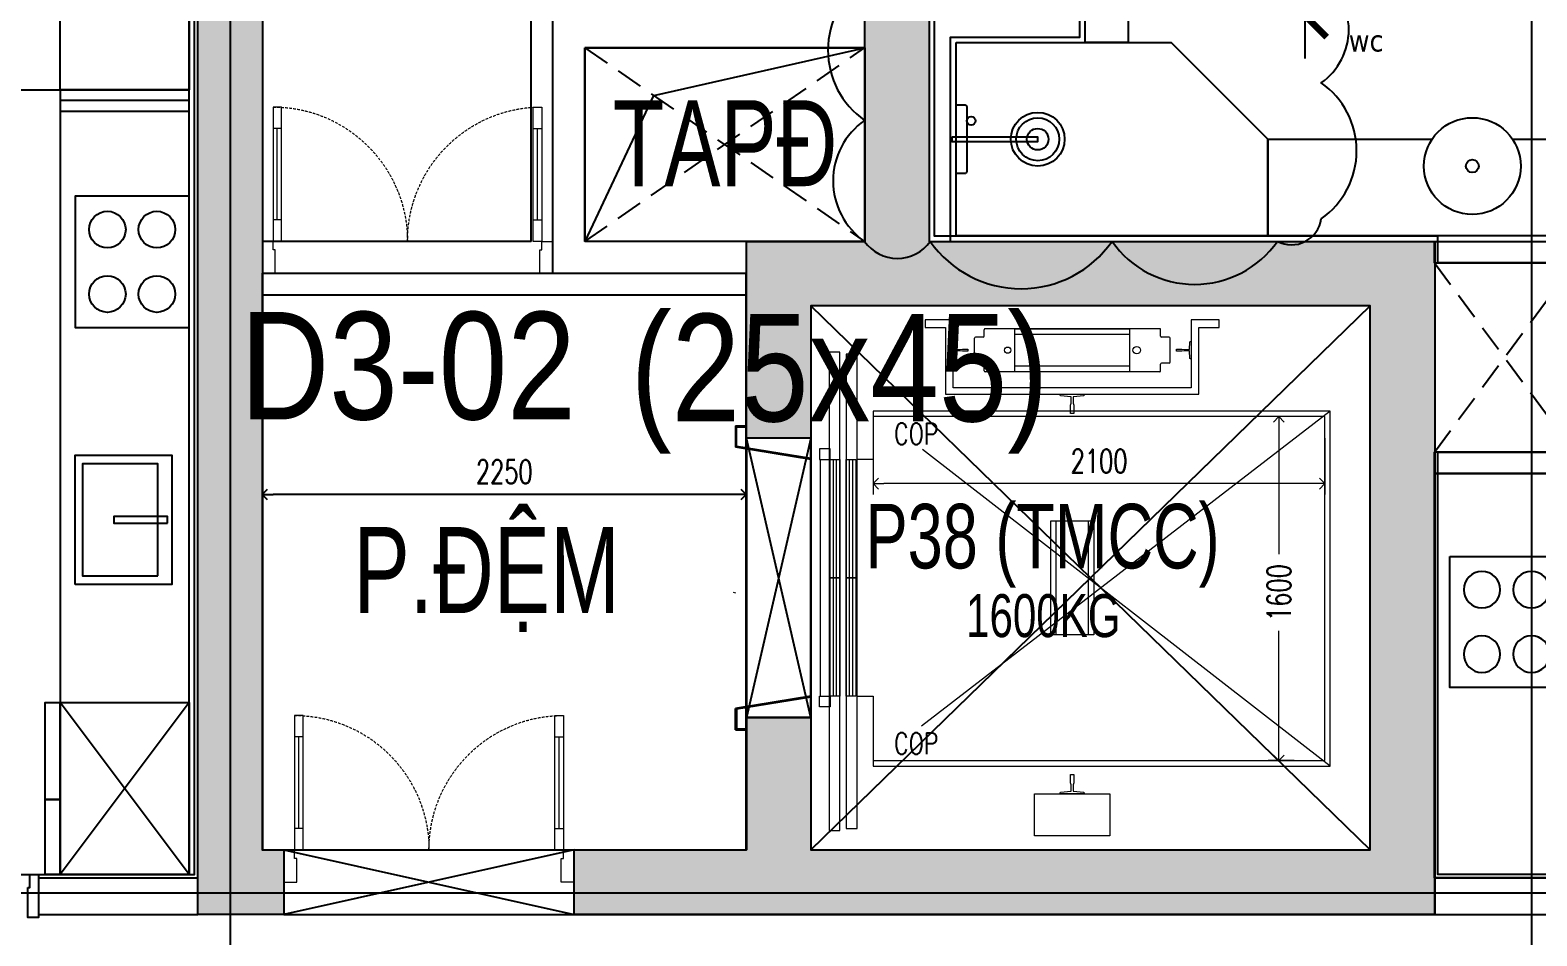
# Model space of a CAD drawing. Header units: millimetres. Extents: x -361699137 to 361252145, y -356478932 to 356523199.
# Drawn here: x -17452 to -10448, y 17370 to 21583 of the extents above; entities that cross this region are included whole.
import ezdxf
from ezdxf.enums import TextEntityAlignment as Align
from ezdxf.xclip import XClip

# ---------------------------------------------------------------- set-up
doc = ezdxf.new("R2010")
doc.units = ezdxf.units.MM
doc.header["$LTSCALE"] = 100
doc.header["$MEASUREMENT"] = 0
doc.header["$XCLIPFRAME"] = 0
for name, pattern in [('ACAD_ISO03W100', [30, 12, -18]), ('HIDDEN', [0.375, 0.25, -0.125]), ('Xref_ST_MBDV Cot vach 30.7.2022$0$ACAD_ISO02W100', [15, 12, -3]), ('Xref_ST_MBDV Cot vach 30.7.2022$0$HIDDEN', [0.375, 0.25, -0.125]), ('Xref_ST_MBDV Cot vach 30.7.2022$0$HIDDEN2', [0.1875, 0.125, -0.0625])]:
    doc.linetypes.add(name, pattern=pattern)
for name, color, linetype in [('1VinaPVC-Text', 9, 'Continuous'), ('A-_FURN----_E-_N', 251, 'Continuous'), ('A-_SANIEQPT_E-_N', 251, 'Continuous'), ('A-ANNO-ROOM', 50, 'Continuous'), ('A-WALL-FNSH', 11, 'Continuous'), ('ccu12-Text', 31, 'Continuous'), ('IDEA - dim', 251, 'Continuous'), ('KC', 5, 'Continuous'), ('KT-Khuat', 9, 'HIDDEN'), ('KT-Net manh', 139, 'Continuous'), ('KT-Tuong', 1, 'Continuous'), ('Xref_ST_MBDV Cot vach 30.7.2022$0$KT-Khuat', 9, 'Xref_ST_MBDV Cot vach 30.7.2022$0$HIDDEN'), ('Xref_ST_MBDV Cot vach 30.7.2022$0$KT-Net manh', 139, 'Continuous'), ('Xref_ST_MBDV Cot vach 30.7.2022$0$KT-Text', 7, 'Continuous'), ('Xref_ST_MBDV Cot vach 30.7.2022$0$KT-Tuong', 1, 'Continuous')]:
    doc.layers.add(name, color=color, linetype=linetype)
for name, color, linetype, lineweight in [('ccu12-Tencaukien', 9, 'Continuous', 15), ('Xref_ST_MBDV Cot vach 30.7.2022$0$CUA', 37, 'Continuous', 13), ('Xref_ST_MBDV Cot vach 30.7.2022$0$KT-Noi that', 36, 'Continuous', 9)]:
    doc.layers.add(name, color=color, linetype=linetype, lineweight=lineweight)
doc.layers.add('dien tich thong thuy', color=3, linetype='Continuous', plot=False)
doc.styles.add('220126_HDN_HBA typical plan$0$211210_HDN_HBA_TYPICAL PLAN CORE OPT 1$0$HBA-Text', font='GOTHIC.TTF')
doc.styles.add('Arial Narrow', font='ARIALN.TTF')
doc.styles.add('Tahoma', font='tahoma.ttf')
doc.styles.add('Xref_ST_MBDV Cot vach 30.7.2022$0$Arial', font='arial.ttf', dxfattribs={"width": 0.7})
doc.styles.add('Xref_ST_MBDV Cot vach 30.7.2022$0$ROMANS', font='ROMANS.SHX')
doc.styles.add('Xref_ST_MBDV Cot vach 30.7.2022$0$xref.N.Cot vach tang N2$0$DIM', font='vnsimli.shx', dxfattribs={"width": 0.7})
doc.dimstyles.new('ccu12-200', dxfattribs={"dimscale": 200, "dimtxt": 2.5, "dimasz": 1, "dimexe": 1, "dimexo": 2, "dimgap": 1, "dimtad": 1, "dimdec": 0, "dimdsep": 46, "dimtxsty": 'Arial Narrow', "dimblk": 'ARCHTICK', "dimcen": -1, "dimdle": 1, "dimclrd": 256, "dimclre": 256, "dimclrt": 3, "dimadec": 0, "dimazin": 2, "dimtfac": 0.1, "dimtdec": 0, "dimtmove": 0, "dimatfit": 1, "dimldrblk": 'ARCHTICK', "dimfxl": 1, "dimtvp": 0.833333, "dimtolj": 1, "dimtzin": 12, "dimarcsym": 0})
doc.dimstyles.new('Xref_ST_MBDV Cot vach 30.7.2022$0$xref.N.Cot vach tang N2$0$CCU 1-100 A1', dxfattribs={"dimscale": 100, "dimtxt": 2.2, "dimasz": 1, "dimexe": 1, "dimexo": 0, "dimgap": 1, "dimtad": 1, "dimdec": 0, "dimdsep": 46, "dimtxsty": 'Xref_ST_MBDV Cot vach 30.7.2022$0$xref.N.Cot vach tang N2$0$DIM', "dimblk1": 'Xref_ST_MBDV Cot vach 30.7.2022$0$xref.N.Cot vach tang N2$0$_ARCHTICK', "dimblk2": 'Xref_ST_MBDV Cot vach 30.7.2022$0$xref.N.Cot vach tang N2$0$_ARCHTICK', "dimsah": 1, "dimcen": 0, "dimdle": 1, "dimclrd": 256, "dimclre": 256, "dimclrt": 31, "dimadec": 0, "dimazin": 0, "dimtfac": 1, "dimtdec": 0, "dimtix": 1, "dimtmove": 2, "dimatfit": 3, "dimldrblk": 'Xref_ST_MBDV Cot vach 30.7.2022$0$xref.N.Cot vach tang N2$0$_ARCHTICK', "dimfxl": 8, "dimtolj": 1, "dimarcsym": 0})

# ---------------------------------------------------------------- blocks, each defined once
blk = doc.blocks.new('Xref_ST_MBDV Cot vach 30.7.2022$0$xref.N.Cot vach tang N2$0$_Open90')
at = {"color": 0, "linetype": 'ByBlock', "lineweight": -2}
for p, q in [((0, 0), (-1, 0)), ((-0.5, 0.5), (0, 0)), ((0, 0), (-0.5, -0.5))]:
    blk.add_line(p, q, dxfattribs=at)
blk = doc.blocks.new('*D162')
at = {"layer": 'Defpoints', "color": 0, "transparency": 16777216}
for p in [(-424.2, -515), (-353.1, -515, 0), (-353.1, -2115, 0)]:
    blk.add_point(p, dxfattribs=at)
at = {"layer": 'Xref_ST_MBDV Cot vach 30.7.2022$0$KT-Noi that', "color": 5, "transparency": 16777216}
for p, q in [((-353.1, -515), (-474.2, -515)), ((-424.2, -565), (-424.2, -1155)), ((-424.2, -2065), (-424.2, -1511.7)), ((-353.1, -2115), (-474.2, -2115))]:
    blk.add_line(p, q, dxfattribs=at)
at = {"layer": 'Xref_ST_MBDV Cot vach 30.7.2022$0$KT-Noi that', "color": 5, "transparency": 16777216, "xscale": 50, "yscale": 50, "zscale": 50}
for p, rotation in [((-424.2, -515), 90), ((-424.2, -2115), 270)]:
    blk.add_blockref('Xref_ST_MBDV Cot vach 30.7.2022$0$xref.N.Cot vach tang N2$0$_Open90', p, dxfattribs=dict(at, rotation=rotation))
at = {"layer": 'Xref_ST_MBDV Cot vach 30.7.2022$0$KT-Noi that', "color": 5, "transparency": 16777216, "insert": (-424.2, -1333.3), "char_height": 110, "attachment_point": 5, "rotation": 90, "style": 'Xref_ST_MBDV Cot vach 30.7.2022$0$xref.N.Cot vach tang N2$0$DIM'}
blk.add_mtext('\\A1;1600', dxfattribs=at)
blk = doc.blocks.new('Xref_ST_MBDV Cot vach 30.7.2022$0$xref.N.Cot vach tang N2$0$_ARCHTICK')
at = {"color": 0, "linetype": 'ByBlock', "const_width": 0.15}
blk.add_lwpolyline([(-0.5, -0.5), (0.5, 0.5)], dxfattribs=at)
blk = doc.blocks.new('*D163')
at = {"layer": 'Defpoints', "color": 0, "transparency": 16777216}
for p in [(-2310, -615), (-210, -615), (-2310, -826.7)]:
    blk.add_point(p, dxfattribs=at)
at = {"layer": 'Xref_ST_MBDV Cot vach 30.7.2022$0$KT-Noi that', "color": 5, "transparency": 16777216}
for p, q in [((-2310, -615), (-2310, -876.7)), ((-210, -615), (-210, -876.7)), ((-260, -826.7), (-2260, -826.7))]:
    blk.add_line(p, q, dxfattribs=at)
at = {"layer": 'Xref_ST_MBDV Cot vach 30.7.2022$0$KT-Noi that', "color": 5, "transparency": 16777216, "xscale": 50, "yscale": 50, "zscale": 50, "rotation": 180}
blk.add_blockref('Xref_ST_MBDV Cot vach 30.7.2022$0$xref.N.Cot vach tang N2$0$_Open90', (-2310, -826.7), dxfattribs=at)
at = {"layer": 'Xref_ST_MBDV Cot vach 30.7.2022$0$KT-Noi that', "color": 5, "transparency": 16777216, "xscale": 50, "yscale": 50, "zscale": 50}
blk.add_blockref('Xref_ST_MBDV Cot vach 30.7.2022$0$xref.N.Cot vach tang N2$0$_Open90', (-210, -826.7), dxfattribs=at)
at = {"layer": 'Xref_ST_MBDV Cot vach 30.7.2022$0$KT-Noi that', "color": 5, "transparency": 16777216, "insert": (-1260, -721.7), "char_height": 110, "attachment_point": 5, "style": 'Xref_ST_MBDV Cot vach 30.7.2022$0$xref.N.Cot vach tang N2$0$DIM'}
blk.add_mtext('\\A1;2100', dxfattribs=at)
blk = doc.blocks.new('*D254')
at = {"layer": 'Defpoints', "color": 5, "transparency": 16777216}
for p, q in [((-16373, 19635.4), (-16373, 19373.7)), ((-14123, 19635.4), (-14123, 19373.7)), ((-14173, 19423.7), (-16323, 19423.7))]:
    blk.add_line(p, q, dxfattribs=at)
at = {"layer": 'Defpoints', "color": 0, "transparency": 16777216}
for p in [(-16373, 19635.4), (-14123, 19635.4), (-16373, 19423.7)]:
    blk.add_point(p, dxfattribs=at)
at = {"layer": 'Defpoints', "color": 5, "transparency": 16777216, "xscale": 50, "yscale": 50, "zscale": 50, "rotation": 180}
blk.add_blockref('Xref_ST_MBDV Cot vach 30.7.2022$0$xref.N.Cot vach tang N2$0$_Open90', (-16373, 19423.7), dxfattribs=at)
at = {"layer": 'Defpoints', "color": 5, "transparency": 16777216, "xscale": 50, "yscale": 50, "zscale": 50}
blk.add_blockref('Xref_ST_MBDV Cot vach 30.7.2022$0$xref.N.Cot vach tang N2$0$_Open90', (-14123, 19423.7), dxfattribs=at)
at = {"layer": 'Defpoints', "color": 5, "transparency": 16777216, "insert": (-15248, 19528.7), "char_height": 110, "attachment_point": 5, "style": 'Xref_ST_MBDV Cot vach 30.7.2022$0$xref.N.Cot vach tang N2$0$DIM'}
blk.add_mtext('\\A1;2250', dxfattribs=at)
blk = doc.blocks.new('*U164')
for p, q in [((-1260, 525), (-1300, 525)), ((-1280, 100), (-1280, 525)), ((-90, 525), (-50, 525)), ((-70, 100), (-70, 525)), ((-1260, 100), (-1300, 100)), ((-90, 100), (-50, 100))]:
    blk.add_line(p, q)
for points in [[(-1300, 0), (-1260, 0), (-1260, 625), (-1300, 625)], [(-50, 0), (-90, 0), (-90, 625), (-50, 625)], [(-1350, -150), (-1290, -150), (-1290, -40), (-1300, -40), (-1300, 0), (-1350, 0)], [(0, -150), (-60, -150), (-60, -40), (-50, -40), (-50, 0), (0, 0)]]:
    blk.add_lwpolyline(points, close=True)
at = {"linetype": 'Xref_ST_MBDV Cot vach 30.7.2022$0$HIDDEN2'}
for centre, start, end in [((-1300, 0), 0, 89.99996), ((-50, 0), 90.00004, 180)]:
    blk.add_arc(centre, 625, start, end, dxfattribs=at)
blk = doc.blocks.new('*U204')
at = {"ltscale": 5}
blk.add_lwpolyline([(305, -530), (305, 0), (-305, 0), (-305, -530)], close=True, dxfattribs=at)
for centre in [(-150, -150), (150, -150), (-150, -380), (150, -380)]:
    blk.add_circle(centre, 85, dxfattribs=at)
blk = doc.blocks.new('*U205')
at = {"ltscale": 5}
for points in [[(-300, -450), (300, -450), (300, 0), (-300, 0)], [(-261, -65), (261, -65), (261, -415), (-261, -415)], [(-15, -20), (15, -20), (15, -270), (-15, -270)]]:
    blk.add_lwpolyline(points, close=True, dxfattribs=at)
blk = doc.blocks.new('stdo')
at = {"layer": 'A-_FURN----_E-_N', "linetype": 'Continuous'}
for points in [[(3535, -10165), (3465, -10165), (3465, -9715), (3535, -9715)], [(4135, -10515), (3535, -10515), (3535, -9715), (4135, -9715)], [(3535, -10515), (3465, -10515), (3465, -10165), (3535, -10165)]]:
    blk.add_lwpolyline(points, close=True, dxfattribs=at)
at = {"layer": 'A-WALL-FNSH', "color": 5}
blk.add_line((4135, -6915), (3535, -6915), dxfattribs=at)
at = {"layer": 'IDEA - dim'}
blk.add_line((3535, -6865), (4135, -6865), dxfattribs=at)
for points in [[(3535, -6865), (3535, -6265), (3835, -5258.5), (3835, -3265), (4135, -3265), (4135, -6865)], [(4135, -6865), (3535, -6865), (3535, -6965), (4135, -6965)], [(3385, -10575), (3395, -10575), (3395, -10515), (3435, -10515), (3435, -10715), (3385, -10715)]]:
    blk.add_lwpolyline(points, close=True, dxfattribs=at)
for points in [[(3535, -6865), (3535, -9715)], [(3535, -9715), (4135, -9715)], [(3435, -10530), (3435, -10700)]]:
    blk.add_lwpolyline(points, dxfattribs=at)
at = {"layer": 'KT-Net manh', "linetype": 'ACAD_ISO03W100', "ltscale": 4}
for p, q in [((2400, -6865), (3535, -6865)), ((4135, -10515), (3535, -9715)), ((4135, -9715), (3535, -10515))]:
    blk.add_line(p, q, dxfattribs=at)
at = {"layer": 'KT-Net manh'}
blk.add_lwpolyline([(3435, -10515), (4135, -10515), (4135, -1100), (4150, -1100)], dxfattribs=at)
at = {"layer": 'KT-Tuong'}
for points in [[(3435, -10530), (4175, -10530)], [(3435, -10700), (4175, -10700)]]:
    blk.add_lwpolyline(points, dxfattribs=at)
at = {"layer": 'A-_SANIEQPT_E-_N', "linetype": 'Continuous', "extrusion": (0, 0, -1), "xscale": -1.000000000000001, "zscale": -1.000000000000001, "rotation": 270}
blk.add_blockref('*U204', (-3605, -7665), dxfattribs=at)
at = {"layer": 'A-_SANIEQPT_E-_N', "linetype": 'Continuous', "xscale": -1, "rotation": 270}
blk.add_blockref('*U205', (4055, -8865), dxfattribs=at)
blk = doc.blocks.new('ĂERWER')
at = {"layer": 'Xref_ST_MBDV Cot vach 30.7.2022$0$KT-Text', "extrusion": (-8.16706e-08, 6.125e-10, 1), "style": 'Xref_ST_MBDV Cot vach 30.7.2022$0$Arial', "width": 0.7}
blk.add_text('P38 (TMCC)', height=300, dxfattribs=at).set_placement((-12615.3, 18871.8, 0), align=Align.CENTER)
at = {"layer": 'Xref_ST_MBDV Cot vach 30.7.2022$0$KT-Text', "style": 'Xref_ST_MBDV Cot vach 30.7.2022$0$Arial', "width": 0.7}
blk.add_text('1600KG', height=200, dxfattribs=at).set_placement((-12612.1, 18552, 0), align=Align.CENTER)
blk = doc.blocks.new('25')
at = {"layer": 'IDEA - dim'}
for p, q in [((0, 3030, 0), (0, 3130, 0)), ((0, 2050), (0, 2150)), ((0, 170), (0, 0))]:
    blk.add_line(p, q, dxfattribs=at)
for points in [[(575.1, 4855), (625.1, 4855), (625, 3155), (-2225, 3155), (-2225, 4055)], [(-1624.9, 4055), (-1624.8, 4855), (-224.9, 4855)]]:
    blk.add_lwpolyline(points, dxfattribs=at)
for points in [[(-1624.8, 4055), (-1624.8, 4855), (-1424.8, 4855), (-1424.8, 4055)], [(600, 170), (0, 170), (0, 2050), (600, 2050)]]:
    blk.add_lwpolyline(points, close=True, dxfattribs=at)
at = {"layer": 'IDEA - dim', "extrusion": (-3.79852e-15, 2.36519e-08, 1), "elevation": 0}
for points in [[(-2225, 4055), (-1624.9, 4055)], [(362.1, 3605), (625, 3605), (625, 3155), (-775, 3155), (-775, 3605), (-12.1, 3605)]]:
    blk.add_lwpolyline(points, dxfattribs=at)
blk.add_lwpolyline([(-2225, 4055), (-1225, 4055), (-775, 3605), (-775, 3155), (-2225, 3155)], close=True, dxfattribs=at)
at = {"layer": 'IDEA - dim', "elevation": 0}
blk.add_lwpolyline([(-2185, 3445), (-2215, 3445, -0.414214), (-2225, 3455), (-2225, 3755, -0.414214), (-2215, 3765), (-2185, 3765, -0.414214), (-2175, 3755), (-2175, 3455, -0.414214)], format="xyb", close=True, dxfattribs=at)
blk.add_lwpolyline([(-2245, 3615), (-2245, 3595), (-1845, 3595), (-1845, 3615)], close=True, dxfattribs=at)
at = {"layer": 'IDEA - dim'}
for centre, radius in [((-1845, 3605, 0), 125), ((-2155, 3690, 0), 20), ((-1845, 3605, 0), 100), ((-1845, 3605, 0), 50), ((175, 3480), 225), ((175, 3480), 30)]:
    blk.add_circle(centre, radius, dxfattribs=at)
at = {"layer": 'KT-Khuat', "linetype": 'HIDDEN', "ltscale": 5}
for p, q in [((0, 3030, 0), (650, 2150)), ((0, 2150), (650, 3030, 0))]:
    blk.add_line(p, q, dxfattribs=at)
at = {"layer": 'KT-Tuong'}
for p, q in [((750, 2050), (0, 2050)), ((0, 170), (2950, 170)), ((2000, 170), (0, 170)), ((0, 0), (2950, 0))]:
    blk.add_line(p, q, dxfattribs=at)
at = {"layer": 'KT-Tuong', "extrusion": (-3.79852e-15, 2.36519e-08, 1), "elevation": 0}
blk.add_lwpolyline([(-1649.9, 5529.8), (-2349.9, 5529.8), (-2349.9, 5429.8), (-1749.9, 5429.8), (-1749.9, 4180), (-2349.9, 4180), (-2349.9, 3129.8), (-2249.9, 3129.8), (-2249.9, 4080), (-1649.9, 4080)], close=True, dxfattribs=at)
at = {"layer": 'KT-Tuong'}
for points in [[(0, 3130), (650, 3130), (650.1, 4880)], [(0, 3030), (650, 3030), (650, 2150), (0, 2150)]]:
    blk.add_lwpolyline(points, dxfattribs=at)
at = {"layer": 'A-_SANIEQPT_E-_N', "linetype": 'Continuous', "extrusion": (-1.63368e-23, 3.30872e-24, -1), "zscale": -1, "rotation": 90}
blk.add_blockref('*U204', (-600, 1360), dxfattribs=at)
at = {"layer": '1VinaPVC-Text', "style": 'Tahoma'}
blk.add_text('wc', height=100, dxfattribs=at).set_placement((-399.1, 4012.9))
blk = doc.blocks.new('A$C1AAC5519')
at = {"layer": 'A-ANNO-ROOM', "insert": (773, 1216.6), "char_height": 600, "attachment_point": 2, "rotation": 50.44883, "style": '220126_HDN_HBA typical plan$0$211210_HDN_HBA_TYPICAL PLAN CORE OPT 1$0$HBA-Text'}
blk.add_mtext_dynamic_manual_height_columns('S.B1.', width=722857412.874, gutter_width=9765.6, heights=[0], dxfattribs=at)
blk = doc.blocks.new('A$C418F5BC8')
at = {"layer": 'A-ANNO-ROOM', "insert": (648.1, 1090.8), "char_height": 600, "attachment_point": 2, "rotation": 50.44883, "style": '220126_HDN_HBA typical plan$0$211210_HDN_HBA_TYPICAL PLAN CORE OPT 1$0$HBA-Text'}
blk.add_mtext_dynamic_manual_height_columns('SL-S', width=722857412.874, gutter_width=9765.6, heights=[0], dxfattribs=at)
blk = doc.blocks.new('A$C2A6C5140')
at = {"layer": 'A-ANNO-ROOM', "insert": (731.4, 1190, 0), "char_height": 600, "attachment_point": 2, "rotation": 50.44883, "style": '220126_HDN_HBA typical plan$0$211210_HDN_HBA_TYPICAL PLAN CORE OPT 1$0$HBA-Text'}
blk.add_mtext_dynamic_manual_height_columns('2-BR', width=722857412.874, gutter_width=9765.6, heights=[0], dxfattribs=at)
blk = doc.blocks.new('A$C5388591E')
at = {"layer": 'A-ANNO-ROOM', "insert": (894.3, 842.2, 0), "char_height": 600, "attachment_point": 2, "rotation": 1.40647, "style": '220126_HDN_HBA typical plan$0$211210_HDN_HBA_TYPICAL PLAN CORE OPT 1$0$HBA-Text'}
blk.add_mtext_dynamic_manual_height_columns('3-BR', width=722857412.874, gutter_width=9765.6, heights=[0], dxfattribs=at)
blk = doc.blocks.new('A$C21AF0CCA')
at = {"layer": 'A-ANNO-ROOM', "insert": (1197.6, 814.7), "char_height": 600, "attachment_point": 2, "rotation": 0.10543, "style": '220126_HDN_HBA typical plan$0$211210_HDN_HBA_TYPICAL PLAN CORE OPT 1$0$HBA-Text'}
blk.add_mtext_dynamic_manual_height_columns('S.B1P.', width=722857412.874, gutter_width=9765.6, heights=[0], dxfattribs=at)
blk = doc.blocks.new('_ARCHTICK')
at = {"color": 0, "linetype": 'ByBlock', "const_width": 0.15}
blk.add_lwpolyline([(-0.5, -0.5), (0.5, 0.5)], dxfattribs=at)
blk = doc.blocks.new('*D458')
at = {"layer": 'Defpoints', "color": 0, "transparency": 16777216}
for p in [(129529.4, -16734.1), (130677, -16734.1), (129529.4, -17983.9)]:
    blk.add_point(p, dxfattribs=at)
at = {"layer": 'KC', "lineweight": -2, "transparency": 16777216}
for p, q in [((130677, -18183.9), (130677, -16534.1)), ((129929.4, -16734.1), (130877, -16734.1)), ((129929.4, -17983.9), (130877, -17983.9))]:
    blk.add_line(p, q, dxfattribs=at)
at = {"layer": 'KC', "lineweight": -2, "transparency": 16777216, "xscale": 200, "yscale": 200, "zscale": 200}
for p, rotation in [((130677, -16734.1), 90), ((130677, -17983.9), 270)]:
    blk.add_blockref('_ARCHTICK', p, dxfattribs=dict(at, rotation=rotation))
at = {"layer": 'KC', "color": 3, "transparency": 16777216, "insert": (130221.7, -17359), "char_height": 500, "attachment_point": 5, "rotation": 90, "style": 'Arial Narrow'}
blk.add_mtext('\\A1;1250', dxfattribs=at)
blk = doc.blocks.new('*U467')
at = {"layer": 'ccu12-Tencaukien', "color": 8, "ltscale": 10000}
blk.add_line((360.7, -155.3), (354.4, -155.3), dxfattribs=at)
at = {"layer": 'ccu12-Text', "color": 2, "style": 'Arial Narrow', "width": 0.8}
blk.add_attdef('SH', text='', height=300, dxfattribs=at).set_placement((275.6, 5.9), align=Align.BOTTOM_RIGHT)
at = {"layer": 'ccu12-Text', "color": 31, "style": 'Arial Narrow', "width": 0.8}
for tag, p in [('(', (507.5, -75.4)), ('KT', (632.6, -75.4)), (')', (962.9, -75.4))]:
    blk.add_attdef(tag, text='', height=250, dxfattribs=at).set_placement(p, align=Align.BOTTOM_LEFT)
blk = doc.blocks.new('Xref_ST_MBDV Cot vach 30.7.2022$0$TMCC')
at = {"layer": 'Xref_ST_MBDV Cot vach 30.7.2022$0$KT-Noi that', "linetype": 'Continuous', "ltscale": 2}
for p, q in [((-1794.2, -141.4, 0), (-1794.2, -110.6, 0)), ((-978.4, -106, 0), (-1789.6, -106, 0)), ((-1652, -306, 0), (-1652, -106, 0)), ((-1652, -106, 0), (-1118, -106, 0)), ((-1652, -281, 0), (-1652, -131, 0)), ((-1652, -131, 0), (-1118, -131, 0)), ((-1118, -106, 0), (-1118, -306, 0)), ((-1118, -131, 0), (-1118, -281, 0)), ((-973.8, -141.4, 0), (-973.8, -110.6, 0)), ((-1938.3, -164.7, 0), (-1932.3, -167.2, 0)), ((-1938.3, -247.2, 0), (-1938.3, -164.7, 0)), ((-1932.3, -167.2, 0), (-1930.1, -202.2, 0)), ((-1930.1, -209.7, 0), (-1932.3, -244.7, 0)), ((-1930.1, -202.2, 0), (-1905.4, -202.2, 0)), ((-1905.4, -209.7, 0), (-1930.1, -209.7, 0)), ((-1905.4, -202.2, 0), (-1895.4, -202, 0)), ((-1895.4, -210.5, 0), (-1905.4, -209.7, 0)), ((-1895.4, -202, 0), (-1870, -201.5, 0)), ((-1870, -201.5, 0), (-1870, -210.5, 0)), ((-1839.3, -261.4, 0), (-1839.3, -150.6, 0)), ((-1798.8, -146, 0), (-1834.7, -146, 0)), ((-933.9, -146, 0), (-969.2, -146, 0)), ((-929.3, -261.4, 0), (-929.3, -150.6, 0)), ((-900, -210.5, 0), (-900, -201.5, 0)), ((-900, -201.5, 0), (-874.6, -201.5, 0)), ((-874.6, -210, 0), (-900, -210.5, 0)), ((-874.6, -201.5, 0), (-864.6, -202.2, 0)), ((-864.6, -209.7, 0), (-874.6, -210, 0)), ((-864.6, -202.2, 0), (-840, -202.2, 0)), ((-840, -209.7, 0), (-864.6, -209.7, 0)), ((-840, -202.2, 0), (-837.8, -167.2, 0)), ((-837.8, -244.7, 0), (-840, -209.7, 0)), ((-837.8, -167.2, 0), (-831.8, -164.7, 0)), ((-831.8, -164.7, 0), (-831.8, -247.2, 0)), ((-2515, -215, 0), (-2515, -2440, 0)), ((-2465, -215, 0), (-2515, -215, 0)), ((-2465, -2440, 0), (-2465, -215, 0)), ((-1932.3, -244.7, 0), (-1938.3, -247.2, 0)), ((-1870, -210.5, 0), (-1895.4, -210.5, 0)), ((-1798.8, -266, 0), (-1834.7, -266, 0)), ((-1794.2, -301.4, 0), (-1794.2, -270.6, 0)), ((-973.8, -301.4, 0), (-973.8, -270.6, 0)), ((-933.9, -266, 0), (-969.2, -266, 0)), ((-831.8, -247.2, 0), (-837.8, -244.7, 0)), ((-978.4, -306, 0), (-1789.6, -306, 0)), ((-1118, -281, 0), (-1652, -281, 0)), ((-1118, -306, 0), (-1652, -306, 0)), ((-1439.5, -419, 0), (-1442, -411, 0)), ((-1442, -411, 0), (-1328, -411, 0)), ((-1390, -423, 0), (-1439.5, -419, 0)), ((-1330.5, -419, 0), (-1380, -423, 0)), ((-1328, -411, 0), (-1330.5, -419, 0)), ((-185, -490, 0), (-2310, -490, 0)), ((-2310, -490, 0), (-2310, -515, 0)), ((-1393, -462, 0), (-1390, -452, 0)), ((-1393, -500, 0), (-1393, -462, 0)), ((-1390, -452, 0), (-1390, -423, 0)), ((-1380, -423, 0), (-1380, -452, 0)), ((-1380, -452, 0), (-1377, -462, 0)), ((-1377, -462, 0), (-1377, -500, 0)), ((-185, -2140, 0), (-185, -490, 0)), ((-210, -515, 0), (-2310, -515, 0)), ((-2310, -515, 0), (-2310, -715, 0)), ((-1377, -500, 0), (-1393, -500, 0)), ((-210, -2115, 0), (-210, -515, 0)), ((-2510, -665, 0), (-2560, -665, 0)), ((-2560, -665, 0), (-2560, -715, 0)), ((-2510, -715, 0), (-2510, -665, 0)), ((-2560, -715, 0), (-2510, -715, 0)), ((-2555, -1815, 0), (-2555, -715, 0)), ((-2310, -715, 0), (-2385, -715, 0)), ((-1485, -1000, 0), (-1285, -1000, 0)), ((-1485, -1530, 0), (-1485, -1000, 0)), ((-1460, -1000, 0), (-1310, -1000, 0)), ((-1460, -1530, 0), (-1460, -1000, 0)), ((-1310, -1000, 0), (-1310, -1530, 0)), ((-1285, -1000, 0), (-1285, -1530, 0)), ((-1285, -1530, 0), (-1485, -1530, 0)), ((-1310, -1530, 0), (-1460, -1530, 0)), ((-2560, -1865, 0), (-2560, -1815, 0)), ((-2560, -1815, 0), (-2510, -1815, 0)), ((-2510, -1815, 0), (-2510, -1865, 0)), ((-2385, -1815, 0), (-2310, -1815, 0)), ((-2310, -1815, 0), (-2310, -2115, 0)), ((-2510, -1865, 0), (-2560, -1865, 0)), ((-2310, -2115, 0), (-210, -2115, 0)), ((-2310, -2115, 0), (-2310, -2140, 0)), ((-2310, -2140, 0), (-185, -2140, 0)), ((-1393, -2218, 0), (-1393, -2180, 0)), ((-1393, -2180, 0), (-1377, -2180, 0)), ((-1390, -2228, 0), (-1393, -2218, 0)), ((-1390, -2257, 0), (-1390, -2228, 0)), ((-1377, -2218, 0), (-1380, -2228, 0)), ((-1380, -2228, 0), (-1380, -2257, 0)), ((-1377, -2180, 0), (-1377, -2218, 0)), ((-1442, -2269, 0), (-1439.5, -2261, 0)), ((-1328, -2269, 0), (-1442, -2269, 0)), ((-1439.5, -2261, 0), (-1390, -2257, 0)), ((-1380, -2257, 0), (-1330.5, -2261, 0)), ((-1330.5, -2261, 0), (-1328, -2269, 0)), ((-2515, -2440, 0), (-2465, -2440, 0))]:
    blk.add_line(p, q, dxfattribs=at)
at = {"layer": 'Xref_ST_MBDV Cot vach 30.7.2022$0$KT-Noi that', "linetype": 'Xref_ST_MBDV Cot vach 30.7.2022$0$ACAD_ISO02W100', "ltscale": 2}
for p, q in [((-185, -490, 0), (-2310, -2127.5, 0)), ((-185, -2140, 0), (-2310, -490, 0))]:
    blk.add_line(p, q, dxfattribs=at)
at = {"layer": 'Xref_ST_MBDV Cot vach 30.7.2022$0$KT-Noi that', "linetype": 'Continuous', "ltscale": 2, "elevation": 0}
for points in [[(-1385, -411), (-796.8, -411), (-796.8, -100), (-701.8, -100), (-701.8, -65), (-831.8, -65), (-831.8, -381), (-1385, -381), (-1938.3, -381), (-1938.3, -65), (-2068.3, -65), (-2068.3, -100), (-1973.3, -100), (-1973.3, -411), (-1385, -411)], [(-2385, -2430), (-2385, -225), (-2435, -225), (-2435, -2430)], [(-2510, -715), (-2465, -715), (-2465, -1265), (-2510, -1265)], [(-2435, -715), (-2390, -715), (-2390, -1265), (-2435, -1265)], [(-2510, -1265), (-2465, -1265), (-2465, -1815), (-2510, -1815)], [(-2435, -1265), (-2390, -1265), (-2390, -1815), (-2435, -1815)], [(-1385, -2269), (-1210, -2269), (-1210, -2465), (-1385, -2465), (-1560, -2465), (-1560, -2269), (-1385, -2269)]]:
    blk.add_lwpolyline(points, close=True, dxfattribs=at)
for points in [[(-2495, -1265), (-2495, -715)], [(-2480, -1265), (-2480, -715)], [(-2420, -1265), (-2420, -715)], [(-2405, -1265), (-2405, -715)], [(-2495, -1815), (-2495, -1265)], [(-2480, -1815), (-2480, -1265)], [(-2420, -1815), (-2420, -1265)], [(-2405, -1815), (-2405, -1265)]]:
    blk.add_lwpolyline(points, dxfattribs=at)
at = {"layer": 'Xref_ST_MBDV Cot vach 30.7.2022$0$KT-Noi that', "linetype": 'Continuous', "ltscale": 2}
for centre, radius in [((-1685, -206, 0), 14.5), ((-1085, -206, 0), 17.5)]:
    blk.add_circle(centre, radius, dxfattribs=at)
for centre, start, end in [((-1789.6, -110.6, 0), 90, 180), ((-978.4, -110.6, 0), 0, 90), ((-1834.7, -150.6, 0), 90, 180), ((-1798.8, -141.4, 0), 270, 0), ((-969.2, -141.4, 0), 180, 270), ((-933.9, -150.6, 0), 0, 90), ((-1834.7, -261.4, 0), 180, 270), ((-1798.8, -270.6, 0), 0, 90), ((-969.2, -270.6, 0), 90, 180), ((-933.9, -261.4, 0), 270, 0), ((-1789.6, -301.4, 0), 180, 270), ((-978.4, -301.4, 0), 270, 0)]:
    blk.add_arc(centre, 4.61, start, end, dxfattribs=at)
at = {"layer": 'Xref_ST_MBDV Cot vach 30.7.2022$0$KT-Noi that', "linetype": 'Continuous', "ltscale": 2, "style": 'Xref_ST_MBDV Cot vach 30.7.2022$0$ROMANS', "width": 0.75}
for p in [(-2110, -595, 0), (-2110, -2035, 0)]:
    blk.add_text('COP', height=100, dxfattribs=at).set_placement(p, align=Align.MIDDLE)
at = {"layer": 'Xref_ST_MBDV Cot vach 30.7.2022$0$KT-Noi that', "color": 5}
dim = blk.add_linear_dim(base=(-424.2, -515, 0), p1=(-353.1, -2115, 0), p2=(-353.1, -515, 0), angle=270, dimstyle='Xref_ST_MBDV Cot vach 30.7.2022$0$xref.N.Cot vach tang N2$0$CCU 1-100 A1', override={"dimscale": 50, "dimblk1": 'Xref_ST_MBDV Cot vach 30.7.2022$0$xref.N.Cot vach tang N2$0$_Open90', "dimblk2": 'Xref_ST_MBDV Cot vach 30.7.2022$0$xref.N.Cot vach tang N2$0$_Open90', "dimclrd": 5, "dimclre": 5, "dimclrt": 5, "dimlwd": 65535, "dimlwe": 65535}, dxfattribs=at)
dim.commit()
dim.dimension.update_dxf_attribs({"geometry": '*D162', "text_midpoint": (-424.2, -1333.3, 0), "dimtype": 128})
dim = blk.add_linear_dim(base=(-2310, -826.7, 0), p1=(-210, -615, 0), p2=(-2310, -615, 0), angle=180, dimstyle='Xref_ST_MBDV Cot vach 30.7.2022$0$xref.N.Cot vach tang N2$0$CCU 1-100 A1', override={"dimscale": 50, "dimblk1": 'Xref_ST_MBDV Cot vach 30.7.2022$0$xref.N.Cot vach tang N2$0$_Open90', "dimblk2": 'Xref_ST_MBDV Cot vach 30.7.2022$0$xref.N.Cot vach tang N2$0$_Open90', "dimclrd": 5, "dimclre": 5, "dimclrt": 5, "dimlwd": 65535, "dimlwe": 65535}, dxfattribs=at)
dim.commit()
dim.dimension.update_dxf_attribs({"geometry": '*D163', "text_midpoint": (-1260, -721.7, 0)})
blk = doc.blocks.new('A$C0e39c971')
at = {"layer": 'KC'}
h = blk.add_hatch(dxfattribs=at)
h.set_pattern_fill('BTCT', color=256, scale=40)
h.set_pattern_definition([(50, (51806.66, -61050.62), (286.904, -25.1009), [30, -330]), (355, (51806.66, -61050.62), (-55.5005, 300.8769), [24, -264]), (100.4514, (51830.57, -61052.7), (231.4038, 275.7758), [25.496, -280.4568]), (46.1842, (51806.66, -60970.62), (426.8964, -66.2076), [45, -495]), (96.6356, (51842.24, -60976.14), (373.865, 389.647), [38.244, -420.685]), (351.1842, (51806.66, -60970.6), (373.865, 389.6474), [36, -396]), (21, (51846.66, -60990.62), (238.7628, -161.0476), [30, -330]), (326, (51846.66, -60990.62), (97.326, 290.06), [24, -264]), (71.4514, (51866.56, -61004.04), (336.089, 129.0122), [25.496, -280.4568]), (37.5, (51806.66, -61050.62), (4.86394, 133.15754), [0, -260.8, 0, -268, 0, -265]), (7.5, (51806.66, -61050.62), (105.2278, 157.7647), [0, -152.8, 0, -254.8, 0, -101]), (327.5, (51717.46, -61050.62), (213.52897, -9.02195), [0, -100, 0, -312, 0, -414]), (317.5, (51677.46, -61050.62), (233.2745, 40.042), [0, -130, 0, -207.2, 0, -294]), (45, (51806.66, -61050.62), (-106.066, 106.066), []), (45, (51877.37, -61050.62), (-106.066, 106.066), [])])
h.paths.add_polyline_path([(35133.6, -43280.2), (35433.6, -43280.2), (35433.6, -34280.2), (38233.6, -34280.2), (38233.6, -40450.2), (37683.6, -40450.2), (37683.6, -41365.2), (37983.6, -41365.2), (37983.6, -40750.2), (40583.6, -40750.2), (40583.6, -43280.2), (37983.6, -43280.2), (37983.6, -42665.2), (37683.6, -42665.2), (37683.6, -43280.2), (36883.6, -43280.2), (36883.6, -43580.2), (40883.6, -43580.2), (40883.6, -40450.2), (38533.6, -40450.2), (38533.6, -33980.2), (35133.6, -33980.2)])
h.paths.add_polyline_path([(35433.6, -43280.2), (35133.6, -43280.2), (35133.6, -43580.2), (35533.6, -43580.2), (35533.6, -43280.2), (35433.6, -43280.2)], flags=17)
at = {"layer": 'KC', "ltscale": 2000}
for p, q in [((35283.2, -27558.7), (35283.2, -65509.7)), ((41333.2, -27558.7), (41333.2, -65509.7)), ((2380, -43480.2), (61925, -43480.2))]:
    blk.add_line(p, q, dxfattribs=at)
at = {"layer": 'KC'}
for p, q in [((37683.6, -42665.2), (37683.6, -43280.2)), ((37983.6, -42665.2), (37683.6, -42665.2)), ((37983.6, -42665.2), (37983.6, -43280.2)), ((36883.6, -43280.2), (37683.6, -43280.2)), ((36883.6, -43580.2), (40883.6, -43580.2))]:
    blk.add_line(p, q, dxfattribs=at)
at = {"layer": 'KC', "elevation": 0}
for points in [[(38533.6, -33980.2), (38533.6, -40450.2), (40883.6, -40450.2), (40883.6, -43580.2), (36883.6, -43580.2), (36883.6, -43280.2), (37683.6, -43280.2), (37683.6, -42665.2), (37983.6, -42665.2), (37983.6, -43280.2), (40583.6, -43280.2), (40583.6, -40750.2), (37983.6, -40750.2), (37983.6, -41365.2), (37683.6, -41365.2), (37683.6, -40450.2), (38233.6, -40450.2), (38233.6, -34280.2)], [(35433.6, -34280.2), (35433.6, -42680.2), (35433.6, -43280.2), (35533.6, -43280.2), (35533.6, -43580.2), (35133.6, -43580.2), (35133.6, -42680.2), (35133.6, -33980.2)], [(37983.6, -40750.2), (40583.6, -43280.2)], [(40583.6, -40750.2), (37983.6, -43280.2)], [(37983.6, -40750.2), (40583.6, -43280.2)], [(37983.6, -43280.2), (40583.6, -40750.2)]]:
    blk.add_lwpolyline(points, dxfattribs=at)
at = {"layer": 'KC', "ltscale": 100, "elevation": 0}
for points in [[(36683.6, -40450.2), (36683.6, -38350.2)], [(36683.6, -40450.2), (35433.6, -40450.2)], [(37683.6, -40700.2), (35433.6, -40700.2)]]:
    blk.add_lwpolyline(points, dxfattribs=at)
at = {"layer": 'KC', "ltscale": 0.5, "elevation": 0}
for points in [[(36933.6, -40450.2), (36933.6, -39550.2)], [(36933.6, -39550.2), (38233.6, -39550.2)], [(36933.6, -40450.2), (37253.3, -39771.5), (38233.6, -39550.2)], [(37983.6, -41365.2), (37683.6, -42665.2)], [(37983.6, -42665.2), (37683.6, -41365.2)], [(37983.6, -41365.2), (37983.6, -42665.2)], [(35533.6, -43280.2), (36883.6, -43580.2)], [(36883.6, -43280.2), (35533.6, -43580.2)]]:
    blk.add_lwpolyline(points, dxfattribs=at)
blk.add_lwpolyline([(36933.6, -39550.2), (38233.6, -39550.2), (38233.6, -40450.2), (36933.6, -40450.2)], close=True, dxfattribs=at)
at = {"layer": 'KC', "ltscale": 0.2, "elevation": 0}
for points in [[(37683.6, -41365.2), (37683.6, -42665.2)], [(35533.6, -43280.2), (36883.6, -43280.2)], [(35533.6, -43580.2), (36883.6, -43580.2)]]:
    blk.add_lwpolyline(points, dxfattribs=at)
at = {"layer": 'KC', "extrusion": (4.38813e-07, -9.79924e-07, 1)}
ref = blk.add_blockref('*U467', (37119.7, -41593.6, -1.1), dxfattribs=dict(at, xscale=1.815893337873055, yscale=1.815893337873055, zscale=1.815893337873055, rotation=339.536933714468))
ref.add_attrib('KT', '(25x45)', dxfattribs={"layer": 'ccu12-Tencaukien', "color": 31, "extrusion": (4.38813e-07, -9.79924e-07, 1), "height": 500, "style": 'Arial Narrow'}).set_placement((37145.5, -41437.2, 0.1), align=Align.BOTTOM_LEFT)
ref.add_attrib('SH', 'D3-02', dxfattribs={"layer": 'ccu12-Tencaukien', "color": 2, "extrusion": (4.38813e-07, -9.79924e-07, 1), "height": 500, "style": 'Arial Narrow'}).set_placement((36890.6, -41428.3, 0.1), align=Align.BOTTOM_RIGHT)
at = {"layer": 'KC'}
dim = blk.add_linear_dim(base=(40280.9, -38150.4), p1=(39133.2, -39400.2), p2=(39133.2, -38150.4), angle=90, dimstyle='ccu12-200', override={"dimzin": 0}, dxfattribs=at)
dim.commit()
dim.dimension.update_dxf_attribs({"geometry": '*D458', "text_midpoint": (40280.9, -38775.3), "dimtype": 128, "insert": (-90396.2, -21416.3)})

msp = doc.modelspace()

# ---------------------------------------------------------------- linework, layer by layer
at = {"layer": 'Defpoints', "elevation": 0}
msp.add_lwpolyline([(-13573, 20600.4, 0.520567), (-13267.9, 20600.4, 0.520567), (-12422.9, 20600.4, 0.520567), (-11654.3, 20600.4, 0.520567), (-11450.4, 20705.4, 0.520567), (-11450.4, 21338.2, 0.520567), (-11450.4, 21831, 0.520567), (-11450.4, 22149.5, 0.520567), (-11450.4, 22972, 0.520567), (-12063.6, 23230.4, 0.520567), (-12892, 23230.4, 0.520567), (-13277.1, 23230.4, 0.520567), (-13573, 23211.5, 0.520567), (-13573, 22629.9, 0.520567), (-13573, 22284.6, 0.520567), (-13573, 21818.1, 0.520567), (-13573, 21163, 0.520567)], format="xyb", close=True, dxfattribs=at)
msp.add_lwpolyline([(-14123, 20450.4), (-16373, 20450.4), (-16373, 17770.4), (-14123, 17770.4)], close=True, dxfattribs=at)
at = {"layer": 'dien tich thong thuy', "elevation": 0}
msp.add_lwpolyline([(-2491.6, 18270.6), (-3623.1, 18270.6), (-3623.1, 17995.6), (-5688.1, 17995.6), (-5688.1, 17655.4), (-7958.1, 17655.4), (-10908, 17655.4), (-10908.1, 19620.4), (-10273.1, 19620.4), (-10273.1, 20500.4), (-10908, 20500.4), (-10908, 20625.4), (-13248.1, 20625.4), (-13248.1, 21650.4), (-12723.1, 21650.4), (-12723, 22850.4), (-13258, 22850.4), (-13257.6, 26855.4), (-10288.6, 26855.5), (-10158.1, 26855.4)], dxfattribs=at)
at = {"layer": 'Xref_ST_MBDV Cot vach 30.7.2022$0$KT-Khuat', "linetype": 'Xref_ST_MBDV Cot vach 30.7.2022$0$HIDDEN', "ltscale": 5}
for p, q in [((-14873, 20600.4), (-13573, 21500.4)), ((-14873, 21500.4), (-13573, 20600.4))]:
    msp.add_line(p, q, dxfattribs=at)
at = {"layer": 'Xref_ST_MBDV Cot vach 30.7.2022$0$KT-Net manh'}
for p, q in [((-14173, 19742.4), (-14173, 19642.6)), ((-13823, 18385.4), (-13823, 19685.4)), ((-13823, 19585.4), (-14173, 19642.6)), ((-13823, 19590.6), (-14168, 19646.5)), ((-13823, 18485.4), (-14173, 18428.2)), ((-14173, 18328.4), (-14173, 18428.2)), ((-13823, 18480.2), (-14168, 18424.3))]:
    msp.add_line(p, q, dxfattribs=at)
at = {"layer": 'Xref_ST_MBDV Cot vach 30.7.2022$0$KT-Net manh', "elevation": 0}
for points in [[(-14173, 19742.4), (-14123, 19742.4)], [(-14168, 19646.5), (-14168, 19737.4), (-14123, 19737.4)], [(-14168, 18424.3), (-14168, 18333.4), (-14123, 18333.4)], [(-14173, 18328.4), (-14123, 18328.4)]]:
    msp.add_lwpolyline(points, dxfattribs=at)
at = {"layer": 'Xref_ST_MBDV Cot vach 30.7.2022$0$KT-Tuong'}
for p, q in [((-15023, 20450.4), (-15023, 21650.4)), ((-13573, 21500.4), (-14873, 21500.4)), ((-14873, 20600.4), (-14873, 21500.4)), ((-14123, 20600.4), (-14873, 20600.4)), ((-14123, 20450.4), (-15023, 20450.4))]:
    msp.add_line(p, q, dxfattribs=at)

# ---------------------------------------------------------------- block references
at = {"layer": 'IDEA - dim'}
msp.add_blockref('stdo', (-20848, 28170.4, 0), dxfattribs=at)
at = {"layer": 'IDEA - dim', "extrusion": (3.79852e-15, -2.36519e-08, 1)}
msp.add_blockref('25', (-10923.1, 17470.6, 0), dxfattribs=at)
at = {"layer": 'Xref_ST_MBDV Cot vach 30.7.2022$0$CUA', "xscale": -1}
for p in [(-16373, 20600.4), (-16273, 17770.4)]:
    msp.add_blockref('*U164', p, dxfattribs=at)
at = {"layer": 'Xref_ST_MBDV Cot vach 30.7.2022$0$KT-Noi that'}
msp.add_blockref('Xref_ST_MBDV Cot vach 30.7.2022$0$TMCC', (-11223, 20300.4), dxfattribs=at)

# ---------------------------------------------------------------- texts
at = {"layer": 'Xref_ST_MBDV Cot vach 30.7.2022$0$KT-Text', "extrusion": (-8.16706e-08, 6.125e-10, 1), "style": 'Xref_ST_MBDV Cot vach 30.7.2022$0$Arial', "width": 0.7}
for s, p in [('TAPĐ', (-14221.4, 20857.1, 0)), ('P.ĐỆM', (-15329.2, 18871.8, 0))]:
    msp.add_text(s, height=400, dxfattribs=at).set_placement(p, align=Align.CENTER)

# ---------------------------------------------------------------- dimensions: what is measured, and where the dimension line sits
at = {"layer": 'Defpoints', "color": 5}
dim = msp.add_linear_dim(base=(-16373, 19423.7), p1=(-14123, 19635.4), p2=(-16373, 19635.4), dimstyle='Xref_ST_MBDV Cot vach 30.7.2022$0$xref.N.Cot vach tang N2$0$CCU 1-100 A1', override={"dimscale": 50, "dimblk1": 'Xref_ST_MBDV Cot vach 30.7.2022$0$xref.N.Cot vach tang N2$0$_Open90', "dimblk2": 'Xref_ST_MBDV Cot vach 30.7.2022$0$xref.N.Cot vach tang N2$0$_Open90', "dimclrd": 5, "dimclre": 5, "dimclrt": 5, "dimlwd": 65535, "dimlwe": 65535}, dxfattribs=at)
dim.commit()
dim.dimension.update_dxf_attribs({"geometry": '*D254', "text_midpoint": (-15248, 19528.7)})

# ---------------------------------------------------------------- next in the draw order: linework, layer by layer
at = {"layer": 'dien tich thong thuy', "elevation": 0}
msp.add_lwpolyline([(-19063, 17665.4), (-19063, 17655.4), (-18373, 17655.4), (-17403, 17655.4), (-16688, 17655.4), (-16688, 26870.4), (-20721.9, 26868.5), (-20723, 21165.4), (-20713, 21165.4), (-20713, 18340.4), (-20038, 18340.4), (-20038, 17665.4)], close=True, dxfattribs=at)

# ---------------------------------------------------------------- next in the draw order: block references
at = {"layer": 'A-ANNO-ROOM'}
for p in [(-259643.7, 30107.5, 0), (-265285.3, 28918.9, 0), (-245554.4, 25356.8, 0), (-227992.2, 24030.2, 0), (-256709.5, 21832.9, 0), (-262170.1, 20336.7, 0), (-227340, 20267.8, 0), (-224467.8, 15310.1, 0)]:
    msp.add_blockref('A$C21AF0CCA', p, dxfattribs=at)
at = {"layer": 'dien tich thong thuy'}
for name, p, rotation in [('A$C2A6C5140', (-231902.2, 41866.7, 0), 310.9576437198666), ('A$C2A6C5140', (-223136.1, 38294.9, 0), 310.9576437198666), ('A$C2A6C5140', (-179022.3, 13510.4, 0), 310.9576437198666), ('A$C2A6C5140', (-199561.1, 2743, 0), 310.9576437198666), ('A$C2A6C5140', (-176749.4, 2773.7, 0), 310.9576437198666), ('A$C2A6C5140', (-192735.1, 2545.1, 0), 310.9576437198666), ('A$C418F5BC8', (-243956.4, 39603.9, 0), 309.6632197063607), ('A$C418F5BC8', (-248126.4, 37597.1, 0), 309.6632197063607), ('A$C418F5BC8', (-251890.4, 36548.6, 0), 309.6632197063607), ('A$C418F5BC8', (-255839.4, 34945, 0), 309.6632197063607), ('A$C1AAC5519', (-240877.1, 28052.6, 0), 309.6566028083925), ('A$C1AAC5519', (-219521.6, 27682.2, 0), 309.6566028083925), ('A$C1AAC5519', (-217651.9, 24628, 0), 309.6566028083925), ('A$C1AAC5519', (-267764, 19262.7, 0), 309.6566028083925), ('A$C418F5BC8', (-223053.1, 10712.7, 0), 309.6632197063607), ('A$C1AAC5519', (-213503.8, 3324.6, -0.3), 309.6566028083925), ('A$C1AAC5519', (-207798.7, 3064.6, 0), 309.6566028083925), ('A$C1AAC5519', (-184128.2, 2786.5, 0), 309.6566028083925)]:
    msp.add_blockref(name, p, dxfattribs=dict(at, rotation=rotation))
for p in [(-273086, 28673.9, 0), (-220441.7, 3035.2, 0)]:
    msp.add_blockref('A$C5388591E', p, dxfattribs=at)
at = {"layer": 'KC'}
msp.add_blockref('A$C0e39c971', (-51806.2, 61050.6), dxfattribs=at)
at = {"layer": 'Xref_ST_MBDV Cot vach 30.7.2022$0$KT-Text'}
ref = msp.add_blockref('ĂERWER', (-130.2, 207.8, 0), dxfattribs=at)
XClip(ref).set_block_clipping_path([(-134885.3939039337, -23347.1456148657), (15494.0954186382, 85174.2458689829)])

doc.saveas('drawing.dxf')
